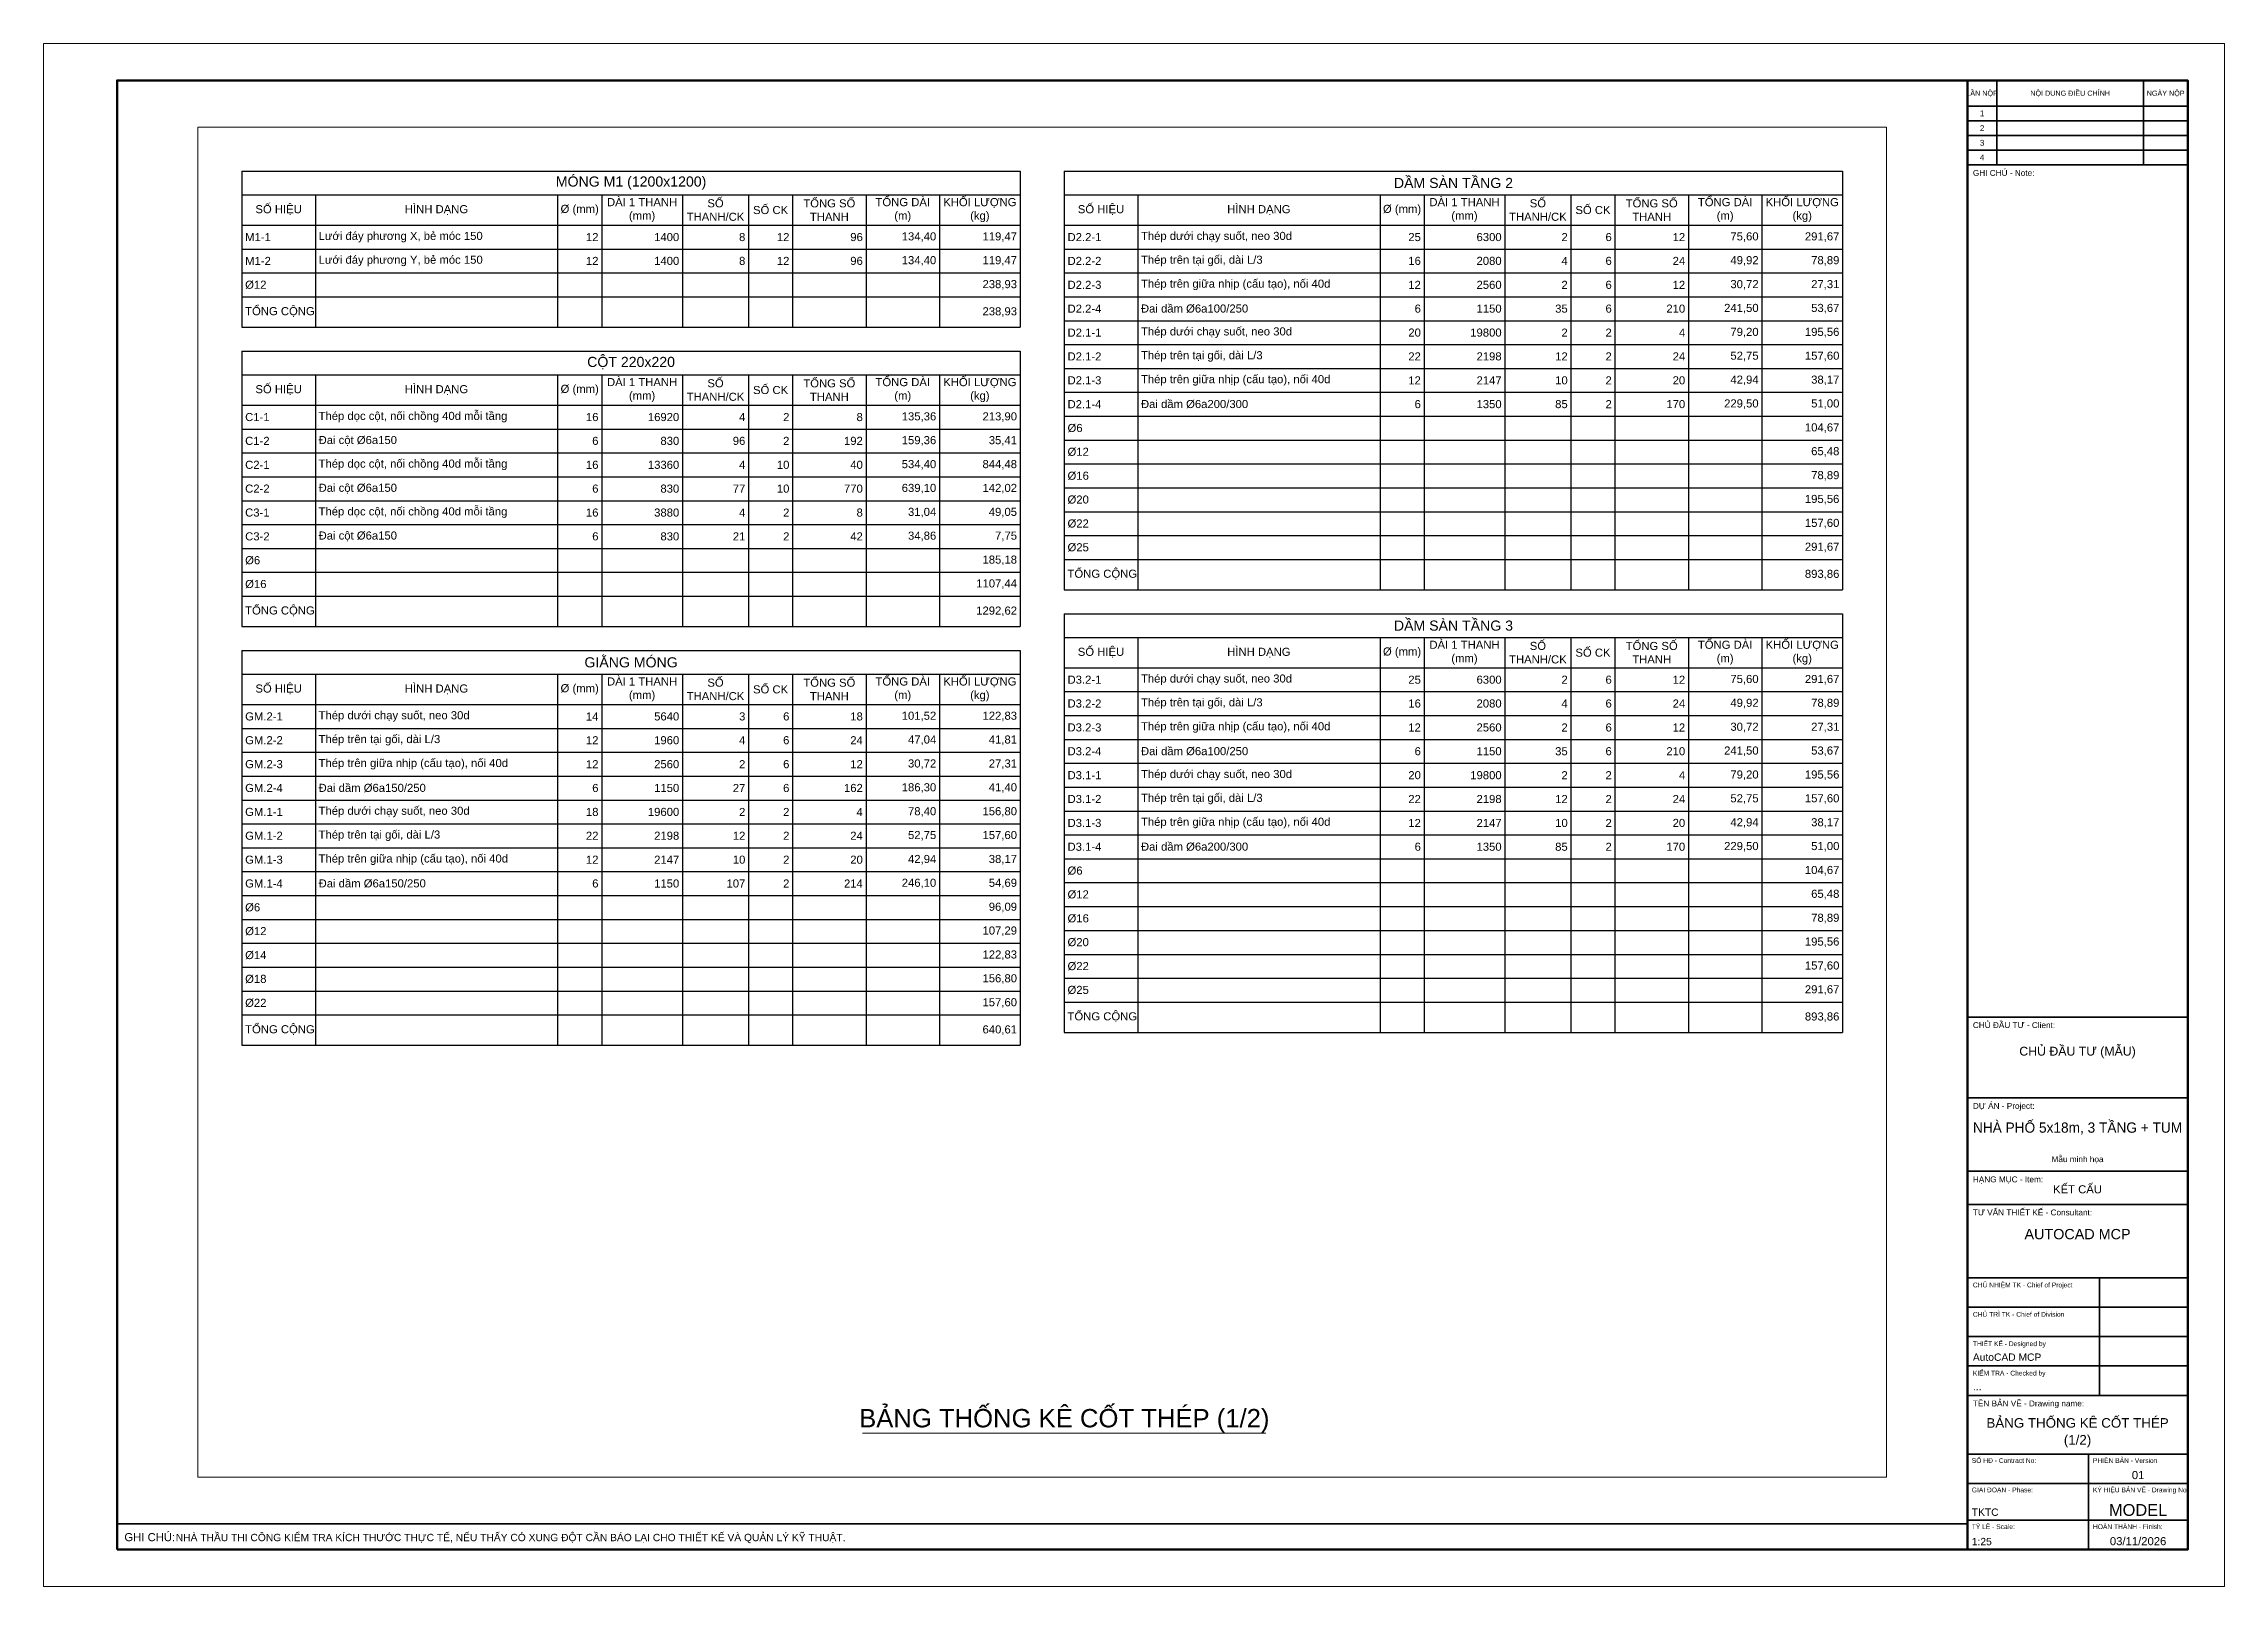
# Paper-space layout 'KC-07' of a CAD drawing. Header units: millimetres. Extents: x 0 to 594, y 0 to 420.
# The model-space entities are those that its viewports show. They can reach past a viewport. Long polylines and large blocks are cut down to what shows.
import ezdxf
from ezdxf.enums import TextEntityAlignment as Align

# ---------------------------------------------------------------- set-up
doc = ezdxf.new("R2010")
doc.units = ezdxf.units.MM
doc.header["$LTSCALE"] = 40
doc.layers.add('A-ANNO-TTLB', color=7, linetype='Continuous', lineweight=35)
doc.layers.add('S-ANNO-TEXT', color=7, linetype='Continuous', lineweight=18)
doc.layers.add('A-ANNO-VPRT', color=8, linetype='Continuous', lineweight=9, plot=False)
doc.styles.add('MCP-ARIAL', font='arial.ttf')

# ---------------------------------------------------------------- blocks, each defined once
blk = doc.blocks.new('MCP_KHUNG_TEN_DOC_A2_NGANG')
at = {"lineweight": 50}
blk.add_line((524, 10), (524, 410), dxfattribs=at)
for p, q in [((532, 387), (532, 410)), ((572, 387), (572, 410)), ((524, 403), (584, 403)), ((524, 399), (584, 399)), ((524, 395), (584, 395)), ((524, 391), (584, 391)), ((560, 52), (560, 84)), ((524, 76), (584, 76)), ((524, 68), (584, 68)), ((524, 60), (584, 60)), ((557, 28), (557, 36)), ((557, 18), (557, 28)), ((557, 10), (557, 18))]:
    blk.add_line(p, q)
at = {"lineweight": 35}
for p, q in [((524, 387), (584, 387)), ((524, 155), (584, 155)), ((524, 133), (584, 133)), ((524, 113), (584, 113)), ((524, 104), (584, 104)), ((524, 84), (584, 84)), ((524, 52), (584, 52)), ((524, 36), (584, 36)), ((524, 28), (584, 28)), ((524, 18), (584, 18)), ((20, 17), (524, 17))]:
    blk.add_line(p, q, dxfattribs=at)
at = {"lineweight": 9}
blk.add_lwpolyline([(0, 0), (594, 0), (594, 420), (0, 420)], close=True, dxfattribs=at)
at = {"lineweight": 70}
blk.add_lwpolyline([(20, 10), (584, 10), (584, 410), (20, 410)], close=True, dxfattribs=at)
at = {"style": 'MCP-ARIAL'}
for s, height, p in [('LẦN NỘP', 1.4, (528, 405.8)), ('NỘI DUNG ĐIỀU CHỈNH', 1.4, (552, 405.8)), ('NGÀY NỘP', 1.4, (578, 405.8)), ('1', 1.6, (528, 400.2)), ('3', 1.6, (528, 392.2)), ('2', 1.6, (528, 396.2)), ('4', 1.6, (528, 388.2))]:
    blk.add_text(s, height=height, dxfattribs=at).set_placement(p, align=Align.CENTER)
for s, height, p in [('GHI CHÚ - Note:', 1.6, (525.5, 384)), ('CHỦ ĐẦU TƯ - Client:', 1.6, (525.5, 152)), ('DỰ ÁN - Project:', 1.6, (525.5, 130)), ('HẠNG MỤC - Item:', 1.6, (525.5, 110)), ('TƯ VẤN THIẾT KẾ - Consultant:', 1.6, (525.5, 101)), ('CHỦ NHIỆM TK - Chief of Project', 1.3, (525.5, 81.4)), ('CHỦ TRÌ TK - Chief of Division', 1.3, (525.5, 73.4)), ('THIẾT KẾ - Designed by', 1.3, (525.5, 65.4)), ('KIỂM TRA - Checked by', 1.3, (525.5, 57.4)), ('TÊN BẢN VẼ - Drawing name:', 1.6, (525.5, 49)), ('SỐ HĐ - Contract No:', 1.3, (525.2, 33.6)), ('PHIÊN BẢN - Version', 1.3, (558.2, 33.6)), ('GIAI ĐOẠN - Phase:', 1.3, (525.2, 25.6)), ('KÝ HIỆU BẢN VẼ - Drawing No', 1.3, (558.2, 25.6)), ('GHI CHÚ:', 2.2, (22, 12.3)), ('TỶ LỆ - Scale:', 1.3, (525.2, 15.6)), ('HOÀN THÀNH - Finish:', 1.3, (558.2, 15.6))]:
    blk.add_text(s, height=height, dxfattribs=at).set_placement(p)
for tag, height, p in [('CHU_DAU_TU', 2.4, (554, 144.5)), ('DIA_CHI_CDT', 1.6, (554, 135.5)), ('CONG_TRINH', 2.8, (554, 123.5)), ('DIA_DIEM', 1.6, (554, 115.5)), ('HANG_MUC', 2.2, (554, 107)), ('CONG_TY', 2.8, (554, 94.5)), ('DIA_CHI_TV', 1.6, (554, 86.5)), ('TEN_BAN_VE', 2.6, (554, 43.2)), ('TEN_BAN_VE_2', 2.6, (554, 38.6)), ('PHIEN_BAN', 2.2, (570.5, 29.2)), ('SO_BAN_VE', 3.2, (570.5, 19.2)), ('NGAY', 2.2, (570.5, 11.2))]:
    blk.add_attdef(tag, text='', height=height, dxfattribs=at).set_placement(p, align=Align.CENTER)
for tag, p in [('CHU_NHIEM', (525.5, 77.4)), ('CHU_TRI', (525.5, 69.4)), ('THIET_KE', (525.5, 61.4)), ('KIEM_TRA', (525.5, 53.4)), ('SO_HD', (525.2, 29.2)), ('GIAI_DOAN', (525.2, 19.2)), ('GHI_CHU_CHUNG', (36, 12.3)), ('TY_LE', (525.2, 11.2))]:
    blk.add_attdef(tag, p, '', height=2, dxfattribs=at)
blk = doc.blocks.new('*T88')
at = {"layer": 'S-ANNO-TEXT', "color": 0, "linetype": 'ByBlock', "lineweight": -2, "transparency": 16777216}
for p, q in [((0, 0), (5300, 0)), ((0, 0), (0, -1062)), ((5300, 0), (5300, -1062)), ((0, -162), (5300, -162)), ((500, -162), (500, -1062)), ((2150, -162), (2150, -1062)), ((2450, -162), (2450, -1062)), ((3000, -162), (3000, -1062)), ((3450, -162), (3450, -1062)), ((3750, -162), (3750, -1062)), ((4250, -162), (4250, -1062)), ((4750, -162), (4750, -1062)), ((0, -368), (5300, -368)), ((0, -530), (5300, -530)), ((0, -693), (5300, -693)), ((0, -855), (5300, -855)), ((0, -1062), (5300, -1062))]:
    blk.add_line(p, q, dxfattribs=at)
at = {"layer": 'S-ANNO-TEXT', "color": 0, "transparency": 16777216, "style": 'MCP-ARIAL'}
for s, insert, char_height, width, attachment_point in [('MÓNG M1 (1200x1200)', (2650, -81), 68.75, 5256, 5), ('SỐ HIỆU', (250, -265), 55, 456, 5), ('HÌNH DẠNG', (1325, -265), 55, 1606, 5), ('Ø (mm)', (2300, -265), 55, 256, 5), ('DÀI 1 THANH (mm)', (2725, -265), 55, 506, 5), ('SỐ THANH/CK', (3225, -265), 55, 406, 5), ('SỐ CK', (3600, -265), 55, 256, 5), ('TỔNG SỐ THANH', (4000, -265), 55, 456, 5), ('TỔNG DÀI (m)', (4500, -265), 55, 456, 5), ('KHỐI LƯỢNG (kg)', (5025, -265), 55, 506, 5), ('M1-1', (22, -449), 55, 456, 4), ('Lưới đáy phương X, bẻ móc 150', (522, -449), 55, 1606, 4), ('12', (2428, -449), 55, 256, 6), ('1400', (2978, -449), 55, 506, 6), ('8', (3428, -449), 55, 406, 6), ('12', (3728, -449), 55, 256, 6), ('96', (4228, -449), 55, 456, 6), ('134,40', (4728, -449), 55, 456, 6), ('119,47', (5278, -449), 55, 506, 6), ('M1-2', (22, -611), 55, 456, 4), ('Lưới đáy phương Y, bẻ móc 150', (522, -611), 55, 1606, 4), ('12', (2428, -611), 55, 256, 6), ('1400', (2978, -611), 55, 506, 6), ('8', (3428, -611), 55, 406, 6), ('12', (3728, -611), 55, 256, 6), ('96', (4228, -611), 55, 456, 6), ('134,40', (4728, -611), 55, 456, 6), ('119,47', (5278, -611), 55, 506, 6), ('238,93', (5278, -774), 55, 506, 6), ('Ø12', (22, -774), 55, 456, 4), ('TỔNG CỘNG', (22, -959), 55, 456, 4), ('238,93', (5278, -959), 55, 506, 6)]:
    blk.add_mtext(s, dxfattribs=dict(at, insert=insert, char_height=char_height, width=width, attachment_point=attachment_point))
blk = doc.blocks.new('*T89')
at = {"layer": 'S-ANNO-TEXT', "color": 0, "linetype": 'ByBlock', "lineweight": -2, "transparency": 16777216}
for p, q in [((0, 0), (5300, 0)), ((0, 0), (0, -1874)), ((5300, 0), (5300, -1874)), ((0, -162), (5300, -162)), ((500, -162), (500, -1874)), ((2150, -162), (2150, -1874)), ((2450, -162), (2450, -1874)), ((3000, -162), (3000, -1874)), ((3450, -162), (3450, -1874)), ((3750, -162), (3750, -1874)), ((4250, -162), (4250, -1874)), ((4750, -162), (4750, -1874)), ((0, -368), (5300, -368)), ((0, -530), (5300, -530)), ((0, -693), (5300, -693)), ((0, -855), (5300, -855)), ((0, -1018), (5300, -1018)), ((0, -1180), (5300, -1180)), ((0, -1343), (5300, -1343)), ((0, -1505), (5300, -1505)), ((0, -1668), (5300, -1668)), ((0, -1874), (5300, -1874))]:
    blk.add_line(p, q, dxfattribs=at)
at = {"layer": 'S-ANNO-TEXT', "color": 0, "transparency": 16777216, "style": 'MCP-ARIAL'}
for s, insert, char_height, width, attachment_point in [('CỘT 220x220', (2650, -81), 68.75, 5256, 5), ('SỐ HIỆU', (250, -265), 55, 456, 5), ('HÌNH DẠNG', (1325, -265), 55, 1606, 5), ('Ø (mm)', (2300, -265), 55, 256, 5), ('DÀI 1 THANH (mm)', (2725, -265), 55, 506, 5), ('SỐ THANH/CK', (3225, -265), 55, 406, 5), ('SỐ CK', (3600, -265), 55, 256, 5), ('TỔNG SỐ THANH', (4000, -265), 55, 456, 5), ('TỔNG DÀI (m)', (4500, -265), 55, 456, 5), ('KHỐI LƯỢNG (kg)', (5025, -265), 55, 506, 5), ('C1-1', (22, -449), 55, 456, 4), ('Thép dọc cột, nối chồng 40d mỗi tầng', (522, -449), 55, 1606, 4), ('16', (2428, -449), 55, 256, 6), ('16920', (2978, -449), 55, 506, 6), ('4', (3428, -449), 55, 406, 6), ('2', (3728, -449), 55, 256, 6), ('8', (4228, -449), 55, 456, 6), ('135,36', (4728, -449), 55, 456, 6), ('213,90', (5278, -449), 55, 506, 6), ('C1-2', (22, -611), 55, 456, 4), ('Đai cột Ø6a150', (522, -611), 55, 1606, 4), ('6', (2428, -611), 55, 256, 6), ('830', (2978, -611), 55, 506, 6), ('96', (3428, -611), 55, 406, 6), ('2', (3728, -611), 55, 256, 6), ('192', (4228, -611), 55, 456, 6), ('159,36', (4728, -611), 55, 456, 6), ('35,41', (5278, -611), 55, 506, 6), ('Thép dọc cột, nối chồng 40d mỗi tầng', (522, -774), 55, 1606, 4), ('534,40', (4728, -774), 55, 456, 6), ('844,48', (5278, -774), 55, 506, 6), ('C2-1', (22, -774), 55, 456, 4), ('16', (2428, -774), 55, 256, 6), ('13360', (2978, -774), 55, 506, 6), ('4', (3428, -774), 55, 406, 6), ('10', (3728, -774), 55, 256, 6), ('40', (4228, -774), 55, 456, 6), ('C2-2', (22, -936), 55, 456, 4), ('Đai cột Ø6a150', (522, -936), 55, 1606, 4), ('6', (2428, -936), 55, 256, 6), ('830', (2978, -936), 55, 506, 6), ('77', (3428, -936), 55, 406, 6), ('10', (3728, -936), 55, 256, 6), ('770', (4228, -936), 55, 456, 6), ('639,10', (4728, -936), 55, 456, 6), ('142,02', (5278, -936), 55, 506, 6), ('C3-1', (22, -1099), 55, 456, 4), ('Thép dọc cột, nối chồng 40d mỗi tầng', (522, -1099), 55, 1606, 4), ('16', (2428, -1099), 55, 256, 6), ('3880', (2978, -1099), 55, 506, 6), ('4', (3428, -1099), 55, 406, 6), ('2', (3728, -1099), 55, 256, 6), ('8', (4228, -1099), 55, 456, 6), ('31,04', (4728, -1099), 55, 456, 6), ('49,05', (5278, -1099), 55, 506, 6), ('C3-2', (22, -1261), 55, 456, 4), ('Đai cột Ø6a150', (522, -1261), 55, 1606, 4), ('6', (2428, -1261), 55, 256, 6), ('830', (2978, -1261), 55, 506, 6), ('21', (3428, -1261), 55, 406, 6), ('2', (3728, -1261), 55, 256, 6), ('42', (4228, -1261), 55, 456, 6), ('34,86', (4728, -1261), 55, 456, 6), ('7,75', (5278, -1261), 55, 506, 6), ('Ø6', (22, -1424), 55, 456, 4), ('185,18', (5278, -1424), 55, 506, 6), ('Ø16', (22, -1586), 55, 456, 4), ('1107,44', (5278, -1586), 55, 506, 6), ('TỔNG CỘNG', (22, -1771), 55, 456, 4), ('1292,62', (5278, -1771), 55, 506, 6)]:
    blk.add_mtext(s, dxfattribs=dict(at, insert=insert, char_height=char_height, width=width, attachment_point=attachment_point))
blk = doc.blocks.new('*T90')
at = {"layer": 'S-ANNO-TEXT', "color": 0, "linetype": 'ByBlock', "lineweight": -2, "transparency": 16777216}
for p, q in [((0, 0), (5300, 0)), ((0, 0), (0, -2687)), ((5300, 0), (5300, -2687)), ((0, -162), (5300, -162)), ((500, -162), (500, -2687)), ((2150, -162), (2150, -2687)), ((2450, -162), (2450, -2687)), ((3000, -162), (3000, -2687)), ((3450, -162), (3450, -2687)), ((3750, -162), (3750, -2687)), ((4250, -162), (4250, -2687)), ((4750, -162), (4750, -2687)), ((0, -368), (5300, -368)), ((0, -530), (5300, -530)), ((0, -693), (5300, -693)), ((0, -855), (5300, -855)), ((0, -1018), (5300, -1018)), ((0, -1180), (5300, -1180)), ((0, -1343), (5300, -1343)), ((0, -1505), (5300, -1505)), ((0, -1668), (5300, -1668)), ((0, -1830), (5300, -1830)), ((0, -1993), (5300, -1993)), ((0, -2155), (5300, -2155)), ((0, -2318), (5300, -2318)), ((0, -2480), (5300, -2480)), ((0, -2687), (5300, -2687))]:
    blk.add_line(p, q, dxfattribs=at)
at = {"layer": 'S-ANNO-TEXT', "color": 0, "transparency": 16777216, "style": 'MCP-ARIAL'}
for s, insert, char_height, width, attachment_point in [('GIẰNG MÓNG', (2650, -81), 68.8, 5256, 5), ('SỐ HIỆU', (250, -265), 55, 456, 5), ('HÌNH DẠNG', (1325, -265), 55, 1606, 5), ('Ø (mm)', (2300, -265), 55, 256, 5), ('DÀI 1 THANH (mm)', (2725, -265), 55, 506, 5), ('SỐ THANH/CK', (3225, -265), 55, 406, 5), ('SỐ CK', (3600, -265), 55, 256, 5), ('TỔNG SỐ THANH', (4000, -265), 55, 456, 5), ('TỔNG DÀI (m)', (4500, -265), 55, 456, 5), ('KHỐI LƯỢNG (kg)', (5025, -265), 55, 506, 5), ('GM.2-1', (22, -449), 55, 456, 4), ('Thép dưới chạy suốt, neo 30d', (522, -449), 55, 1606, 4), ('14', (2428, -449), 55, 256, 6), ('5640', (2978, -449), 55, 506, 6), ('3', (3428, -449), 55, 406, 6), ('6', (3728, -449), 55, 256, 6), ('18', (4228, -449), 55, 456, 6), ('101,52', (4728, -449), 55, 456, 6), ('122,83', (5278, -449), 55, 506, 6), ('GM.2-2', (22, -611), 55, 456, 4), ('Thép trên tại gối, dài L/3', (522, -611), 55, 1606, 4), ('12', (2428, -611), 55, 256, 6), ('1960', (2978, -611), 55, 506, 6), ('4', (3428, -611), 55, 406, 6), ('6', (3728, -611), 55, 256, 6), ('24', (4228, -611), 55, 456, 6), ('47,04', (4728, -611), 55, 456, 6), ('41,81', (5278, -611), 55, 506, 6), ('Thép trên giữa nhịp (cấu tạo), nối 40d', (522, -774), 55, 1606, 4), ('30,72', (4728, -774), 55, 456, 6), ('27,31', (5278, -774), 55, 506, 6), ('GM.2-3', (22, -774), 55, 456, 4), ('12', (2428, -774), 55, 256, 6), ('2560', (2978, -774), 55, 506, 6), ('2', (3428, -774), 55, 406, 6), ('6', (3728, -774), 55, 256, 6), ('12', (4228, -774), 55, 456, 6), ('GM.2-4', (22, -936), 55, 456, 4), ('Đai dầm Ø6a150/250', (522, -936), 55, 1606, 4), ('6', (2428, -936), 55, 256, 6), ('1150', (2978, -936), 55, 506, 6), ('27', (3428, -936), 55, 406, 6), ('6', (3728, -936), 55, 256, 6), ('162', (4228, -936), 55, 456, 6), ('186,30', (4728, -936), 55, 456, 6), ('41,40', (5278, -936), 55, 506, 6), ('GM.1-1', (22, -1099), 55, 456, 4), ('Thép dưới chạy suốt, neo 30d', (522, -1099), 55, 1606, 4), ('18', (2428, -1099), 55, 256, 6), ('19600', (2978, -1099), 55, 506, 6), ('2', (3428, -1099), 55, 406, 6), ('2', (3728, -1099), 55, 256, 6), ('4', (4228, -1099), 55, 456, 6), ('78,40', (4728, -1099), 55, 456, 6), ('156,80', (5278, -1099), 55, 506, 6), ('GM.1-2', (22, -1261), 55, 456, 4), ('Thép trên tại gối, dài L/3', (522, -1261), 55, 1606, 4), ('22', (2428, -1261), 55, 256, 6), ('2198', (2978, -1261), 55, 506, 6), ('12', (3428, -1261), 55, 406, 6), ('2', (3728, -1261), 55, 256, 6), ('24', (4228, -1261), 55, 456, 6), ('52,75', (4728, -1261), 55, 456, 6), ('157,60', (5278, -1261), 55, 506, 6), ('GM.1-3', (22, -1424), 55, 456, 4), ('Thép trên giữa nhịp (cấu tạo), nối 40d', (522, -1424), 55, 1606, 4), ('12', (2428, -1424), 55, 256, 6), ('2147', (2978, -1424), 55, 506, 6), ('10', (3428, -1424), 55, 406, 6), ('2', (3728, -1424), 55, 256, 6), ('20', (4228, -1424), 55, 456, 6), ('42,94', (4728, -1424), 55, 456, 6), ('38,17', (5278, -1424), 55, 506, 6), ('GM.1-4', (22, -1586), 55, 456, 4), ('Đai dầm Ø6a150/250', (522, -1586), 55, 1606, 4), ('6', (2428, -1586), 55, 256, 6), ('1150', (2978, -1586), 55, 506, 6), ('107', (3428, -1586), 55, 406, 6), ('2', (3728, -1586), 55, 256, 6), ('214', (4228, -1586), 55, 456, 6), ('246,10', (4728, -1586), 55, 456, 6), ('54,69', (5278, -1586), 55, 506, 6), ('Ø6', (22, -1749), 55, 456, 4), ('96,09', (5278, -1749), 55, 506, 6), ('Ø12', (22, -1911), 55, 456, 4), ('107,29', (5278, -1911), 55, 506, 6), ('Ø14', (22, -2074), 55, 456, 4), ('122,83', (5278, -2074), 55, 506, 6), ('Ø18', (22, -2236), 55, 456, 4), ('156,80', (5278, -2236), 55, 506, 6), ('Ø22', (22, -2399), 55, 456, 4), ('157,60', (5278, -2399), 55, 506, 6), ('TỔNG CỘNG', (22, -2584), 55, 456, 4), ('640,61', (5278, -2584), 55, 506, 6)]:
    blk.add_mtext(s, dxfattribs=dict(at, insert=insert, char_height=char_height, width=width, attachment_point=attachment_point))
blk = doc.blocks.new('*T91')
at = {"layer": 'S-ANNO-TEXT', "color": 0, "linetype": 'ByBlock', "lineweight": -2, "transparency": 16777216}
for p, q in [((0, 0), (5300, 0)), ((0, 0), (0, -2849)), ((5300, 0), (5300, -2849)), ((0, -162), (5300, -162)), ((500, -162), (500, -2849)), ((2150, -162), (2150, -2849)), ((2450, -162), (2450, -2849)), ((3000, -162), (3000, -2849)), ((3450, -162), (3450, -2849)), ((3750, -162), (3750, -2849)), ((4250, -162), (4250, -2849)), ((4750, -162), (4750, -2849)), ((0, -368), (5300, -368)), ((0, -530), (5300, -530)), ((0, -693), (5300, -693)), ((0, -855), (5300, -855)), ((0, -1018), (5300, -1018)), ((0, -1180), (5300, -1180)), ((0, -1343), (5300, -1343)), ((0, -1505), (5300, -1505)), ((0, -1668), (5300, -1668)), ((0, -1830), (5300, -1830)), ((0, -1993), (5300, -1993)), ((0, -2155), (5300, -2155)), ((0, -2318), (5300, -2318)), ((0, -2480), (5300, -2480)), ((0, -2643), (5300, -2643)), ((0, -2849), (5300, -2849))]:
    blk.add_line(p, q, dxfattribs=at)
at = {"layer": 'S-ANNO-TEXT', "color": 0, "transparency": 16777216, "style": 'MCP-ARIAL'}
for s, insert, char_height, width, attachment_point in [('DẦM SÀN TẦNG 2', (2650, -81), 68.75, 5256, 5), ('SỐ HIỆU', (250, -265), 55, 456, 5), ('HÌNH DẠNG', (1325, -265), 55, 1606, 5), ('Ø (mm)', (2300, -265), 55, 256, 5), ('DÀI 1 THANH (mm)', (2725, -265), 55, 506, 5), ('SỐ THANH/CK', (3225, -265), 55, 406, 5), ('SỐ CK', (3600, -265), 55, 256, 5), ('TỔNG SỐ THANH', (4000, -265), 55, 456, 5), ('TỔNG DÀI (m)', (4500, -265), 55, 456, 5), ('KHỐI LƯỢNG (kg)', (5025, -265), 55, 506, 5), ('D2.2-1', (22, -449), 55, 456, 4), ('Thép dưới chạy suốt, neo 30d', (522, -449), 55, 1606, 4), ('25', (2428, -449), 55, 256, 6), ('6300', (2978, -449), 55, 506, 6), ('2', (3428, -449), 55, 406, 6), ('6', (3728, -449), 55, 256, 6), ('12', (4228, -449), 55, 456, 6), ('75,60', (4728, -449), 55, 456, 6), ('291,67', (5278, -449), 55, 506, 6), ('D2.2-2', (22, -611), 55, 456, 4), ('Thép trên tại gối, dài L/3', (522, -611), 55, 1606, 4), ('16', (2428, -611), 55, 256, 6), ('2080', (2978, -611), 55, 506, 6), ('4', (3428, -611), 55, 406, 6), ('6', (3728, -611), 55, 256, 6), ('24', (4228, -611), 55, 456, 6), ('49,92', (4728, -611), 55, 456, 6), ('78,89', (5278, -611), 55, 506, 6), ('Thép trên giữa nhịp (cấu tạo), nối 40d', (522, -774), 55, 1606, 4), ('30,72', (4728, -774), 55, 456, 6), ('27,31', (5278, -774), 55, 506, 6), ('D2.2-3', (22, -774), 55, 456, 4), ('12', (2428, -774), 55, 256, 6), ('2560', (2978, -774), 55, 506, 6), ('2', (3428, -774), 55, 406, 6), ('6', (3728, -774), 55, 256, 6), ('12', (4228, -774), 55, 456, 6), ('D2.2-4', (22, -936), 55, 456, 4), ('Đai dầm Ø6a100/250', (522, -936), 55, 1606, 4), ('6', (2428, -936), 55, 256, 6), ('1150', (2978, -936), 55, 506, 6), ('35', (3428, -936), 55, 406, 6), ('6', (3728, -936), 55, 256, 6), ('210', (4228, -936), 55, 456, 6), ('241,50', (4728, -936), 55, 456, 6), ('53,67', (5278, -936), 55, 506, 6), ('D2.1-1', (22, -1099), 55, 456, 4), ('Thép dưới chạy suốt, neo 30d', (522, -1099), 55, 1606, 4), ('20', (2428, -1099), 55, 256, 6), ('19800', (2978, -1099), 55, 506, 6), ('2', (3428, -1099), 55, 406, 6), ('2', (3728, -1099), 55, 256, 6), ('4', (4228, -1099), 55, 456, 6), ('79,20', (4728, -1099), 55, 456, 6), ('195,56', (5278, -1099), 55, 506, 6), ('D2.1-2', (22, -1261), 55, 456, 4), ('Thép trên tại gối, dài L/3', (522, -1261), 55, 1606, 4), ('22', (2428, -1261), 55, 256, 6), ('2198', (2978, -1261), 55, 506, 6), ('12', (3428, -1261), 55, 406, 6), ('2', (3728, -1261), 55, 256, 6), ('24', (4228, -1261), 55, 456, 6), ('52,75', (4728, -1261), 55, 456, 6), ('157,60', (5278, -1261), 55, 506, 6), ('D2.1-3', (22, -1424), 55, 456, 4), ('Thép trên giữa nhịp (cấu tạo), nối 40d', (522, -1424), 55, 1606, 4), ('12', (2428, -1424), 55, 256, 6), ('2147', (2978, -1424), 55, 506, 6), ('10', (3428, -1424), 55, 406, 6), ('2', (3728, -1424), 55, 256, 6), ('20', (4228, -1424), 55, 456, 6), ('42,94', (4728, -1424), 55, 456, 6), ('38,17', (5278, -1424), 55, 506, 6), ('D2.1-4', (22, -1586), 55, 456, 4), ('Đai dầm Ø6a200/300', (522, -1586), 55, 1606, 4), ('6', (2428, -1586), 55, 256, 6), ('1350', (2978, -1586), 55, 506, 6), ('85', (3428, -1586), 55, 406, 6), ('2', (3728, -1586), 55, 256, 6), ('170', (4228, -1586), 55, 456, 6), ('229,50', (4728, -1586), 55, 456, 6), ('51,00', (5278, -1586), 55, 506, 6), ('Ø6', (22, -1749), 55, 456, 4), ('104,67', (5278, -1749), 55, 506, 6), ('Ø12', (22, -1911), 55, 456, 4), ('65,48', (5278, -1911), 55, 506, 6), ('Ø16', (22, -2074), 55, 456, 4), ('78,89', (5278, -2074), 55, 506, 6), ('Ø20', (22, -2236), 55, 456, 4), ('195,56', (5278, -2236), 55, 506, 6), ('Ø22', (22, -2399), 55, 456, 4), ('157,60', (5278, -2399), 55, 506, 6), ('Ø25', (22, -2561), 55, 456, 4), ('291,67', (5278, -2561), 55, 506, 6), ('TỔNG CỘNG', (22, -2746), 55, 456, 4), ('893,86', (5278, -2746), 55, 506, 6)]:
    blk.add_mtext(s, dxfattribs=dict(at, insert=insert, char_height=char_height, width=width, attachment_point=attachment_point))
blk = doc.blocks.new('*T92')
at = {"layer": 'S-ANNO-TEXT', "color": 0, "linetype": 'ByBlock', "lineweight": -2, "transparency": 16777216}
for p, q in [((0, 0), (5300, 0)), ((0, 0), (0, -2849)), ((5300, 0), (5300, -2849)), ((0, -162), (5300, -162)), ((500, -162), (500, -2849)), ((2150, -162), (2150, -2849)), ((2450, -162), (2450, -2849)), ((3000, -162), (3000, -2849)), ((3450, -162), (3450, -2849)), ((3750, -162), (3750, -2849)), ((4250, -162), (4250, -2849)), ((4750, -162), (4750, -2849)), ((0, -368), (5300, -368)), ((0, -530), (5300, -530)), ((0, -693), (5300, -693)), ((0, -855), (5300, -855)), ((0, -1018), (5300, -1018)), ((0, -1180), (5300, -1180)), ((0, -1343), (5300, -1343)), ((0, -1505), (5300, -1505)), ((0, -1668), (5300, -1668)), ((0, -1830), (5300, -1830)), ((0, -1993), (5300, -1993)), ((0, -2155), (5300, -2155)), ((0, -2318), (5300, -2318)), ((0, -2480), (5300, -2480)), ((0, -2643), (5300, -2643)), ((0, -2849), (5300, -2849))]:
    blk.add_line(p, q, dxfattribs=at)
at = {"layer": 'S-ANNO-TEXT', "color": 0, "transparency": 16777216, "style": 'MCP-ARIAL'}
for s, insert, char_height, width, attachment_point in [('DẦM SÀN TẦNG 3', (2650, -81), 68.75, 5256, 5), ('SỐ HIỆU', (250, -265), 55, 456, 5), ('HÌNH DẠNG', (1325, -265), 55, 1606, 5), ('Ø (mm)', (2300, -265), 55, 256, 5), ('DÀI 1 THANH (mm)', (2725, -265), 55, 506, 5), ('SỐ THANH/CK', (3225, -265), 55, 406, 5), ('SỐ CK', (3600, -265), 55, 256, 5), ('TỔNG SỐ THANH', (4000, -265), 55, 456, 5), ('TỔNG DÀI (m)', (4500, -265), 55, 456, 5), ('KHỐI LƯỢNG (kg)', (5025, -265), 55, 506, 5), ('D3.2-1', (22, -449), 55, 456, 4), ('Thép dưới chạy suốt, neo 30d', (522, -449), 55, 1606, 4), ('25', (2428, -449), 55, 256, 6), ('6300', (2978, -449), 55, 506, 6), ('2', (3428, -449), 55, 406, 6), ('6', (3728, -449), 55, 256, 6), ('12', (4228, -449), 55, 456, 6), ('75,60', (4728, -449), 55, 456, 6), ('291,67', (5278, -449), 55, 506, 6), ('D3.2-2', (22, -611), 55, 456, 4), ('Thép trên tại gối, dài L/3', (522, -611), 55, 1606, 4), ('16', (2428, -611), 55, 256, 6), ('2080', (2978, -611), 55, 506, 6), ('4', (3428, -611), 55, 406, 6), ('6', (3728, -611), 55, 256, 6), ('24', (4228, -611), 55, 456, 6), ('49,92', (4728, -611), 55, 456, 6), ('78,89', (5278, -611), 55, 506, 6), ('Thép trên giữa nhịp (cấu tạo), nối 40d', (522, -774), 55, 1606, 4), ('30,72', (4728, -774), 55, 456, 6), ('27,31', (5278, -774), 55, 506, 6), ('D3.2-3', (22, -774), 55, 456, 4), ('12', (2428, -774), 55, 256, 6), ('2560', (2978, -774), 55, 506, 6), ('2', (3428, -774), 55, 406, 6), ('6', (3728, -774), 55, 256, 6), ('12', (4228, -774), 55, 456, 6), ('D3.2-4', (22, -936), 55, 456, 4), ('Đai dầm Ø6a100/250', (522, -936), 55, 1606, 4), ('6', (2428, -936), 55, 256, 6), ('1150', (2978, -936), 55, 506, 6), ('35', (3428, -936), 55, 406, 6), ('6', (3728, -936), 55, 256, 6), ('210', (4228, -936), 55, 456, 6), ('241,50', (4728, -936), 55, 456, 6), ('53,67', (5278, -936), 55, 506, 6), ('D3.1-1', (22, -1099), 55, 456, 4), ('Thép dưới chạy suốt, neo 30d', (522, -1099), 55, 1606, 4), ('20', (2428, -1099), 55, 256, 6), ('19800', (2978, -1099), 55, 506, 6), ('2', (3428, -1099), 55, 406, 6), ('2', (3728, -1099), 55, 256, 6), ('4', (4228, -1099), 55, 456, 6), ('79,20', (4728, -1099), 55, 456, 6), ('195,56', (5278, -1099), 55, 506, 6), ('D3.1-2', (22, -1261), 55, 456, 4), ('Thép trên tại gối, dài L/3', (522, -1261), 55, 1606, 4), ('22', (2428, -1261), 55, 256, 6), ('2198', (2978, -1261), 55, 506, 6), ('12', (3428, -1261), 55, 406, 6), ('2', (3728, -1261), 55, 256, 6), ('24', (4228, -1261), 55, 456, 6), ('52,75', (4728, -1261), 55, 456, 6), ('157,60', (5278, -1261), 55, 506, 6), ('D3.1-3', (22, -1424), 55, 456, 4), ('Thép trên giữa nhịp (cấu tạo), nối 40d', (522, -1424), 55, 1606, 4), ('12', (2428, -1424), 55, 256, 6), ('2147', (2978, -1424), 55, 506, 6), ('10', (3428, -1424), 55, 406, 6), ('2', (3728, -1424), 55, 256, 6), ('20', (4228, -1424), 55, 456, 6), ('42,94', (4728, -1424), 55, 456, 6), ('38,17', (5278, -1424), 55, 506, 6), ('D3.1-4', (22, -1586), 55, 456, 4), ('Đai dầm Ø6a200/300', (522, -1586), 55, 1606, 4), ('6', (2428, -1586), 55, 256, 6), ('1350', (2978, -1586), 55, 506, 6), ('85', (3428, -1586), 55, 406, 6), ('2', (3728, -1586), 55, 256, 6), ('170', (4228, -1586), 55, 456, 6), ('229,50', (4728, -1586), 55, 456, 6), ('51,00', (5278, -1586), 55, 506, 6), ('Ø6', (22, -1749), 55, 456, 4), ('104,67', (5278, -1749), 55, 506, 6), ('Ø12', (22, -1911), 55, 456, 4), ('65,48', (5278, -1911), 55, 506, 6), ('Ø16', (22, -2074), 55, 456, 4), ('78,89', (5278, -2074), 55, 506, 6), ('Ø20', (22, -2236), 55, 456, 4), ('195,56', (5278, -2236), 55, 506, 6), ('Ø22', (22, -2399), 55, 456, 4), ('157,60', (5278, -2399), 55, 506, 6), ('Ø25', (22, -2561), 55, 456, 4), ('291,67', (5278, -2561), 55, 506, 6), ('TỔNG CỘNG', (22, -2746), 55, 456, 4), ('893,86', (5278, -2746), 55, 506, 6)]:
    blk.add_mtext(s, dxfattribs=dict(at, insert=insert, char_height=char_height, width=width, attachment_point=attachment_point))

msp = doc.modelspace()

# ---------------------------------------------------------------- linework, layer by layer
at = {"layer": 'S-ANNO-TEXT'}
msp.add_line((144176.251, -1138.344), (146922.501, -1138.344), dxfattribs=at)

# ---------------------------------------------------------------- block references
for name, p in [('*T88', (139949.371, 7451.656)), ('*T91', (145549.371, 7451.656)), ('*T89', (139949.371, 6226.656)), ('*T92', (145549.371, 4439.156)), ('*T90', (139949.371, 4189.156))]:
    msp.add_blockref(name, p)

# ---------------------------------------------------------------- texts
at = {"layer": 'S-ANNO-TEXT', "style": 'MCP-ARIAL'}
msp.add_text('BẢNG THỐNG KÊ CỐT THÉP (1/2)', height=125, dxfattribs=at).set_placement((145549.371, -1098.344), align=Align.CENTER)

psp = doc.layouts.new('KC-07')

# ---------------------------------------------------------------- block references
at = {"layer": 'A-ANNO-TTLB'}
ref = psp.add_blockref('MCP_KHUNG_TEN_DOC_A2_NGANG', (0, 0), dxfattribs=at)
ref.add_attrib('CHU_DAU_TU', 'CHỦ ĐẦU TƯ (MẪU)', dxfattribs={"layer": '0', "height": 2.4, "style": 'MCP-ARIAL'}).set_placement((554, 144.5), align=Align.CENTER)
ref.add_attrib('CONG_TRINH', 'NHÀ PHỐ 5x18m, 3 TẦNG + TUM', dxfattribs={"layer": '0', "height": 2.8, "style": 'MCP-ARIAL', "width": 0.951887}).set_placement((554, 123.5), align=Align.CENTER)
ref.add_attrib('DIA_DIEM', 'Mẫu minh họa', dxfattribs={"layer": '0', "height": 1.6, "style": 'MCP-ARIAL'}).set_placement((554, 115.5), align=Align.CENTER)
ref.add_attrib('HANG_MUC', 'KẾT CẤU', dxfattribs={"layer": '0', "height": 2.2, "style": 'MCP-ARIAL'}).set_placement((554, 107), align=Align.CENTER)
ref.add_attrib('CONG_TY', 'AUTOCAD MCP', dxfattribs={"layer": '0', "height": 2.8, "style": 'MCP-ARIAL'}).set_placement((554, 94.5), align=Align.CENTER)
ref.add_attrib('THIET_KE', 'AutoCAD MCP', (525.5, 61.4), dxfattribs={"layer": '0', "height": 2, "style": 'MCP-ARIAL'})
ref.add_attrib('KIEM_TRA', '...', (525.5, 53.4), dxfattribs={"layer": '0', "height": 2, "style": 'MCP-ARIAL'})
ref.add_attrib('TEN_BAN_VE', 'BẢNG THỐNG KÊ CỐT THÉP', dxfattribs={"layer": '0', "height": 2.6, "style": 'MCP-ARIAL'}).set_placement((554, 43.2), align=Align.CENTER)
ref.add_attrib('TEN_BAN_VE_2', '(1/2)', dxfattribs={"layer": '0', "height": 2.6, "style": 'MCP-ARIAL'}).set_placement((554, 38.6), align=Align.CENTER)
ref.add_attrib('PHIEN_BAN', '01', dxfattribs={"layer": '0', "height": 2.2, "style": 'MCP-ARIAL'}).set_placement((570.5, 29.2), align=Align.CENTER)
ref.add_attrib('GIAI_DOAN', 'TKTC', (525.2, 19.2), dxfattribs={"layer": '0', "height": 2, "style": 'MCP-ARIAL'})
ref.add_attrib('SO_BAN_VE', 'MODEL', dxfattribs={"layer": '0', "height": 3.2, "style": 'MCP-ARIAL'}).set_placement((570.5, 19.2), align=Align.CENTER)
ref.add_attrib('TY_LE', '1:25', (525.2, 11.2), dxfattribs={"layer": '0', "height": 2, "style": 'MCP-ARIAL'})
ref.add_attrib('NGAY', '03/11/2026', dxfattribs={"layer": '0', "height": 2.2, "style": 'MCP-ARIAL'}).set_placement((570.5, 11.2), align=Align.CENTER)
ref.add_attrib('GHI_CHU_CHUNG', 'NHÀ THẦU THI CÔNG KIỂM TRA KÍCH THƯỚC THỰC TẾ, NẾU THẤY CÓ XUNG ĐỘT CẦN BÁO LẠI CHO THIẾT KẾ VÀ QUẢN LÝ KỸ THUẬT.', (36, 12.3), dxfattribs={"layer": '0', "height": 2, "style": 'MCP-ARIAL'})

# ---------------------------------------------------------------- viewports
at = {"layer": 'A-ANNO-VPRT'}
psp.add_viewport(center=(272, 213.5), size=(460, 367.6), view_center_point=(145399, 3157), view_height=9190, dxfattribs=at)

doc.saveas('drawing.dxf')
